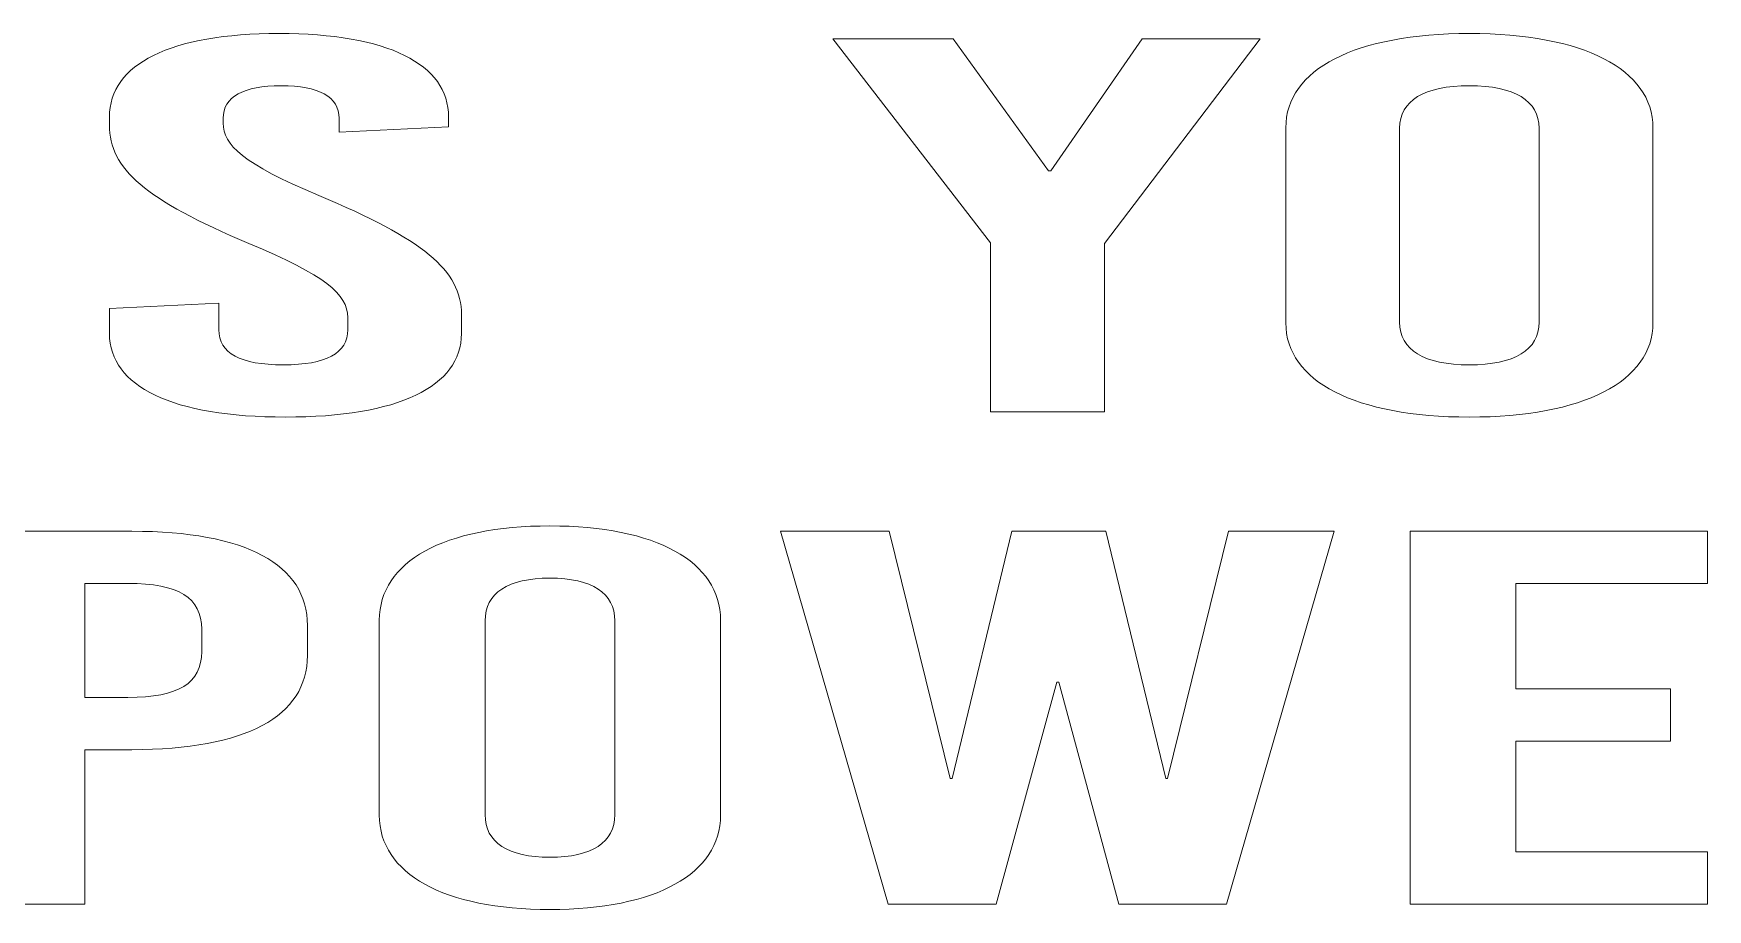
# Model space of a CAD drawing. Header units: inches. Extents: x 0.8 to 14.2, y -17.5 to -0.5.
# Drawn here: x 6.723 to 11.462, y -17.524 to -15.046 of the extents above; entities that cross this region are included whole.
import ezdxf

# ---------------------------------------------------------------- set-up
doc = ezdxf.new("R2010")
doc.units = ezdxf.units.IN
doc.header["$MEASUREMENT"] = 0
doc.layers.add('Layer 1', color=7, linetype='Continuous')

# ---------------------------------------------------------------- blocks, each defined once
blk = doc.blocks.new('block 39')
at = {"layer": 'Layer 1', "lineweight": 0}
for points in [[(10.7874, -16.1315), (11.1095, -16.1315), (11.307, -16.0306), (11.307, -15.8648), (11.307, -15.8648), (11.307, -15.3132), (11.307, -15.3132), (11.307, -15.1474), (11.1095, -15.0465), (10.7874, -15.0465), (10.4654, -15.0465), (10.2679, -15.1474), (10.2679, -15.3132), (10.2679, -15.3132), (10.2679, -15.8648), (10.2679, -15.8648), (10.2679, -16.0306), (10.4654, -16.1315), (10.7874, -16.1315)], [(10.59, -15.3147), (10.59, -15.2364), (10.6598, -15.1942), (10.7874, -15.1942), (10.915, -15.1942), (10.9849, -15.2364), (10.9849, -15.3147), (10.9849, -15.3147), (10.9849, -15.8633), (10.9849, -15.8633), (10.9849, -15.9416), (10.915, -15.9838), (10.7874, -15.9838), (10.6598, -15.9838), (10.59, -15.9416), (10.59, -15.8633), (10.59, -15.8633), (10.59, -15.3147), (10.59, -15.3147)]]:
    blk.add_open_spline(points, degree=3, knots=[0, 0, 0, 0, 1, 1, 1, 2, 2, 2, 3, 3, 3, 4, 4, 4, 5, 5, 5, 6, 6, 6, 6], dxfattribs=at)
blk = doc.blocks.new('block 64')
at = {"layer": 'Layer 1', "lineweight": 0}
for points in [[(8.185, -16.4393), (7.8856, -16.4393), (7.702, -16.5403), (7.702, -16.7061), (7.702, -16.7061), (7.702, -17.2576), (7.702, -17.2576), (7.702, -17.4234), (7.8856, -17.5244), (8.185, -17.5244), (8.4844, -17.5244), (8.668, -17.4234), (8.668, -17.2576), (8.668, -17.2576), (8.668, -16.7061), (8.668, -16.7061), (8.668, -16.5403), (8.4844, -16.4393), (8.185, -16.4393)], [(8.3686, -17.2561), (8.3686, -17.3345), (8.3036, -17.3767), (8.185, -17.3767), (8.0663, -17.3767), (8.0014, -17.3345), (8.0014, -17.2561), (8.0014, -17.2561), (8.0014, -16.7076), (8.0014, -16.7076), (8.0014, -16.6292), (8.0663, -16.587), (8.185, -16.587), (8.3036, -16.587), (8.3686, -16.6292), (8.3686, -16.7076), (8.3686, -16.7076), (8.3686, -17.2561), (8.3686, -17.2561)]]:
    blk.add_open_spline(points, degree=3, knots=[0, 0, 0, 0, 1, 1, 1, 2, 2, 2, 3, 3, 3, 4, 4, 4, 5, 5, 5, 6, 6, 6, 6], dxfattribs=at)
blk = doc.blocks.new('block 67')
at = {"layer": 'Layer 1', "lineweight": 0}
for points, knots in [([(7.0015, -16.4544), (7.0015, -16.4544), (6.5693, -16.4544), (6.5693, -16.4544), (6.5693, -16.4544), (6.5693, -17.5093), (6.5693, -17.5093), (6.5693, -17.5093), (6.8687, -17.5093), (6.8687, -17.5093), (6.8687, -17.5093), (6.8687, -17.0723), (6.8687, -17.0723), (6.8687, -17.0723), (7.0015, -17.0723), (7.0015, -17.0723), (7.3235, -17.0723), (7.4986, -16.9788), (7.4986, -16.8055), (7.4986, -16.8055), (7.4986, -16.7211), (7.4986, -16.7211), (7.4986, -16.5478), (7.3235, -16.4544), (7.0015, -16.4544)], [0, 0, 0, 0, 1, 1, 1, 2, 2, 2, 3, 3, 3, 4, 4, 4, 5, 5, 5, 6, 6, 6, 7, 7, 7, 8, 8, 8, 8]), ([(7.1992, -16.795), (7.1992, -16.8839), (7.1342, -16.9246), (6.9902, -16.9246), (6.9902, -16.9246), (6.8687, -16.9246), (6.8687, -16.9246), (6.8687, -16.9246), (6.8687, -16.6021), (6.8687, -16.6021), (6.8687, -16.6021), (6.9902, -16.6021), (6.9902, -16.6021), (7.1342, -16.6021), (7.1992, -16.6428), (7.1992, -16.7317), (7.1992, -16.7317), (7.1992, -16.795), (7.1992, -16.795)], [0, 0, 0, 0, 1, 1, 1, 2, 2, 2, 3, 3, 3, 4, 4, 4, 5, 5, 5, 6, 6, 6, 6])]:
    blk.add_open_spline(points, degree=3, knots=knots, dxfattribs=at)
blk = doc.blocks.new('block 2')
at = {"layer": 'Layer 1', "lineweight": 0}
for points in [[(9.7544, -16.1165), (9.7544, -15.6402), (10.195, -15.0615), (9.8608, -15.0615), (9.6025, -15.4353), (9.5964, -15.4353), (9.326, -15.0615), (8.9858, -15.0615), (9.4324, -15.6387), (9.4324, -16.1165), (9.7544, -16.1165)], [(9.9334, -17.1536), (9.9278, -17.1536), (9.7583, -16.4544), (9.4928, -16.4544), (9.3233, -17.1536), (9.3176, -17.1536), (9.1454, -16.4544), (8.8375, -16.4544), (9.1425, -17.5093), (9.4476, -17.5093), (9.6199, -16.8809), (9.6255, -16.8809), (9.795, -17.5093), (10.1001, -17.5093), (10.4051, -16.4544), (10.1057, -16.4544), (9.9334, -17.1536)], [(10.6198, -17.5093), (11.4615, -17.5093), (11.4615, -17.3616), (10.9192, -17.3616), (10.9192, -17.0481), (11.357, -17.0481), (11.357, -16.9005), (10.9192, -16.9005), (10.9192, -16.6021), (11.4615, -16.6021), (11.4615, -16.4544), (10.6198, -16.4544), (10.6198, -17.5093)]]:
    blk.add_lwpolyline(points, dxfattribs=at)
blk.add_open_spline([(6.9381, -15.2831), (6.9381, -15.2831), (6.9381, -15.3057), (6.9381, -15.3057), (6.9381, -15.4293), (7.0383, -15.5167), (7.333, -15.6402), (7.5487, -15.7307), (7.6125, -15.7834), (7.6125, -15.8497), (7.6125, -15.8497), (7.6125, -15.8844), (7.6125, -15.8844), (7.6125, -15.9507), (7.5518, -15.9838), (7.4302, -15.9838), (7.3087, -15.9838), (7.248, -15.9507), (7.248, -15.8844), (7.248, -15.8844), (7.248, -15.809), (7.248, -15.809), (7.248, -15.809), (6.9381, -15.8241), (6.9381, -15.8241), (6.9381, -15.8241), (6.9381, -15.8949), (6.9381, -15.8949), (6.9381, -16.0456), (7.1173, -16.1315), (7.4363, -16.1315), (7.7553, -16.1315), (7.9346, -16.0456), (7.9346, -15.8949), (7.9346, -15.8949), (7.9346, -15.8422), (7.9346, -15.8422), (7.9346, -15.7156), (7.8252, -15.6282), (7.5305, -15.5046), (7.3148, -15.4142), (7.2601, -15.3614), (7.2601, -15.2997), (7.2601, -15.2997), (7.2601, -15.2861), (7.2601, -15.2861), (7.2601, -15.2258), (7.3178, -15.1942), (7.4242, -15.1942), (7.5305, -15.1942), (7.5882, -15.2258), (7.5882, -15.2861), (7.5882, -15.2861), (7.5882, -15.3253), (7.5882, -15.3253), (7.5882, -15.3253), (7.8981, -15.3102), (7.8981, -15.3102), (7.8981, -15.3102), (7.8981, -15.2831), (7.8981, -15.2831), (7.8981, -15.1324), (7.7249, -15.0465), (7.4181, -15.0465), (7.1112, -15.0465), (6.9381, -15.1324), (6.9381, -15.2831)], degree=3, knots=[0, 0, 0, 0, 1, 1, 1, 2, 2, 2, 3, 3, 3, 4, 4, 4, 5, 5, 5, 6, 6, 6, 7, 7, 7, 8, 8, 8, 9, 9, 9, 10, 10, 10, 11, 11, 11, 12, 12, 12, 13, 13, 13, 14, 14, 14, 15, 15, 15, 16, 16, 16, 17, 17, 17, 18, 18, 18, 19, 19, 19, 20, 20, 20, 21, 21, 21, 22, 22, 22, 22], dxfattribs=at)
at = {"layer": 'Layer 1'}
for name in ['block 39', 'block 64', 'block 67']:
    blk.add_blockref(name, (0, 0), dxfattribs=at)

msp = doc.modelspace()

# ---------------------------------------------------------------- block references
at = {"layer": 'Layer 1'}
msp.add_blockref('block 2', (0, 0), dxfattribs=at)

doc.saveas('drawing.dxf')
